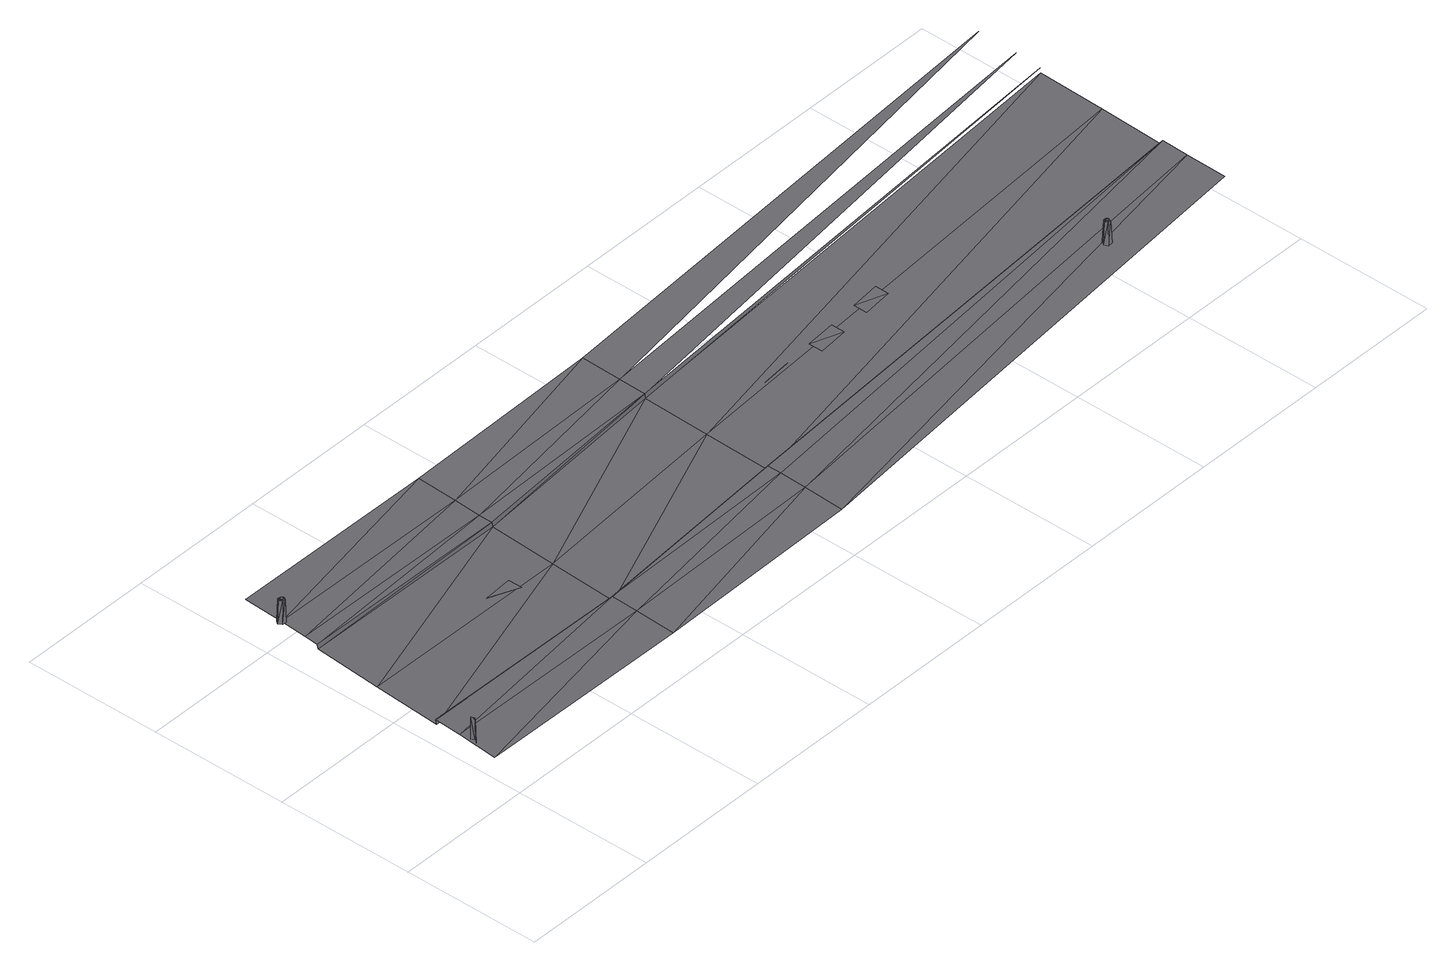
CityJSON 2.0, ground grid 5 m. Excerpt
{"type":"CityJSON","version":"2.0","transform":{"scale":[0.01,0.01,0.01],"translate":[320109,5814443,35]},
"CityObjects":{
"road1":{"type":"Road","geometry":[{"type":"MultiSurface","lod":"3","boundaries":[[[0,1,2]],[[2,3,0]],[[4,0,3]],[[5,6,0]],[[0,4,5]],[[7,5,4]],[[8,9,10]],[[11,10,9]],[[9,12,11]],[[10,11,13]],[[14,11,12]],[[15,13,11]],[[11,14,15]],[[12,16,14]],[[17,18,8]],[[9,8,18]],[[16,15,14]],[[18,19,9]],[[12,9,19]],[[20,16,12]],[[19,20,12]],[[21,22,16]],[[15,16,22]],[[19,18,20]],[[22,23,15]],[[21,16,20]],[[13,15,23]],[[24,20,18]],[[18,17,24]],[[20,24,21]],[[25,24,17]],[[22,21,24]],[[24,25,22]],[[23,22,25]]]}]},
"road2":{"type":"Road","geometry":[{"type":"MultiSurface","lod":"3","boundaries":[[[0,1,2]],[[2,3,0]],[[4,0,3]],[[5,6,0]],[[0,4,5]],[[7,5,4]],[[26,27,28]],[[8,9,10]],[[11,10,9]],[[9,12,11]],[[10,11,13]],[[14,11,12]],[[15,13,11]],[[11,14,15]],[[12,16,14]],[[17,18,8]],[[9,8,18]],[[16,15,14]],[[18,19,9]],[[12,9,19]],[[20,16,12]],[[19,20,12]],[[21,22,16]],[[15,16,22]],[[19,18,20]],[[22,23,15]],[[21,16,20]],[[13,15,23]],[[24,20,18]],[[18,17,24]],[[20,24,21]],[[25,24,17]],[[22,21,24]],[[24,25,22]],[[23,22,25]],[[29,30,31]],[[26,29,32]],[[33,34,35]],[[35,36,37]],[[38,28,39]],[[30,40,31]],[[33,38,41]],[[29,31,32]],[[26,32,42]],[[26,42,27]],[[43,37,44]],[[28,27,39]],[[45,46,47]],[[48,43,49]],[[47,46,50]],[[38,39,41]],[[33,41,34]],[[35,34,36]],[[37,36,44]],[[43,44,49]],[[32,51,42]],[[42,52,27]],[[31,40,53]],[[32,31,54]],[[41,55,34]],[[34,55,36]],[[39,27,56]],[[40,57,53]],[[31,53,54]],[[41,39,58]],[[32,54,51]],[[42,51,52]],[[44,36,59]],[[27,52,56]],[[49,44,60]],[[39,56,58]],[[41,58,55]],[[36,55,59]],[[44,59,60]],[[54,61,51]],[[62,63,64]],[[51,65,52]],[[66,67,68]],[[58,69,55]],[[68,67,70]],[[71,72,73]],[[53,57,74]],[[73,72,75]],[[54,53,61]],[[56,52,76]],[[58,56,77]],[[59,55,78]],[[60,59,79]],[[57,80,74]],[[81,82,83]],[[84,83,82]],[[82,85,84]],[[83,84,86]],[[87,84,85]],[[88,86,84]],[[84,87,88]],[[85,89,87]],[[90,88,87]],[[91,92,81]],[[82,81,92]],[[92,89,82]],[[85,82,89]],[[90,87,93]],[[87,89,93]],[[93,94,90]],[[88,90,94]],[[94,95,88]],[[86,88,95]],[[93,89,96]],[[53,74,61]],[[51,61,65]],[[52,65,76]],[[56,76,77]]]}]}
},
"vertices":[
[80,249,166],[76,250,169],[74,240,166],[75,237,80],[84,249,80],[75,259,166],[73,256,169],[77,262,80],[114,1038,80],[116,1041,166],[107,1051,80],[111,1051,166],[118,1044,169],[115,1063,80],[115,1050,169],[117,1060,166],[119,1056,169],[128,1037,80],[127,1040,166],[125,1044,169],[129,1050,169],[126,1056,169],[128,1059,166],[130,1062,80],[133,1049,166],[137,1049,80],
[78,400,80],[816,350,114],[81,400,60],[72,300,80],[59,150,80],[809,250,133],[812,350,133],[116,900,60],[838,850,133],[112,900,80],[838,900,133],[116,950,80],[97,650,60],[828,600,114],[803,100,133],[841,850,114],[816,350,133],[122,1050,80],[844,1000,133],[588,650,101],[688,600,108],[591,650,101],[131,1200,80],[850,1150,133],[688,650,108],[1509,350,210],[1512,350,190],[1506,200,210],[1509,300,210],[1522,850,210],[1519,600,190],[1500,50,210],[1525,850,190],[1525,950,210],[1528,1100,210],[3222,300,443],[1781,600,231],[1878,600,244],[1881,600,244],[3225,300,423],[1978,550,258],[2078,550,271],[1978,600,258],[3238,800,443],[2078,600,271],[2178,550,285],[2275,550,298],[2178,600,285],[3219,200,443],[2275,600,298],[3234,550,423],[3241,800,423],[3244,900,443],[3247,1050,443],[3216,50,443],[2795,137,386],[2797,141,471],[2788,150,386],[2792,150,471],[2799,144,475],[2796,163,386],[2796,150,475],[2798,160,471],[2806,144,475],[2800,156,475],[2810,137,386],[2808,140,471],[2807,156,475],[2809,159,471],[2811,163,386],[2810,150,475]
]}
